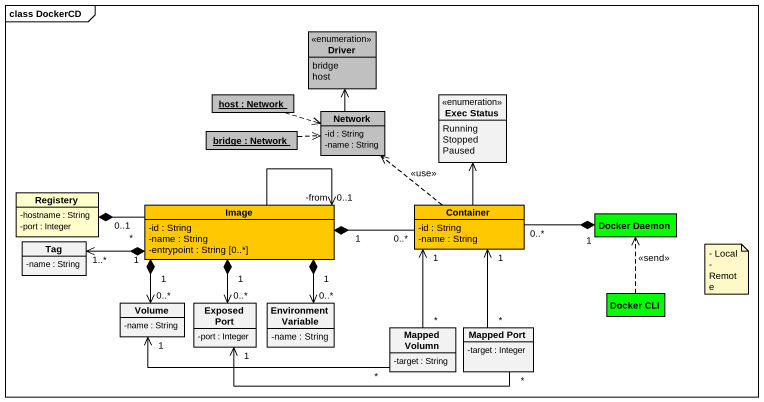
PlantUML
@startuml
mainframe class DockerCD
hide circle
hide empty members
skinparam classAttributeIconSize 0
enum Driver #C0C0C0 {
  bridge
  host
}
object "host : Network" as host #C0C0C0
class "Network" as Network_ #C0C0C0 {
  -id : String
  -name : String
}
enum "Exec Status" as Exec_Status {
  Running
  Stopped
  Paused
}
object "bridge : Network" as bridge #C0C0C0
class Registery #FFFFCC {
  -hostname : String
  -port : Integer
}
class Image #FFC800 {
  -id : String
  -name : String
  -entrypoint : String [0..*]
}
class Container #FFC800 {
  -id : String
  -name : String
}
class "Docker Daemon" as Docker_Daemon #00FF00
class Tag {
  -name : String
}
class Volume {
  -name : String
}
class "Exposed Port" as Exposed_Port {
  -port : Integer
}
class "Environment Variable" as Environment_Variable {
  -name : String
}
class "Docker CLI" as Docker_CLI #00FF00
class "Mapped Volumn" as Mapped_Volumn {
  -target : String
}
class "Mapped Port" as Mapped_Port {
  -target : Integer
}
host .right.> Network_
Network_ -up-> Driver
bridge .right.> Network_
Registery "0..1" *-right- "*" Image
Image --> "0..1\n-from" Image
Image "1" *-right- "0..*" Container
Image "1" *-left-> "1..*" Tag
Image "1" *--> "0..*" Volume
Image "1" *--> "0..*" Exposed_Port
Image "1" *--> "0..*" Environment_Variable
Container .up.> Network_ : <<use>>
Container -up-> Exec_Status
Docker_Daemon "1" *-left- "0..*" Container
Docker_CLI .up.> Docker_Daemon : <<send>>
Mapped_Volumn "*" -up-> "1" Container
Mapped_Volumn "*" -left-> "1" Volume
Mapped_Port "*" -up-> "1" Container
Mapped_Port "*" -left-> "1" Exposed_Port
note as N1
  - Local
  - Remote
end note
@enduml
